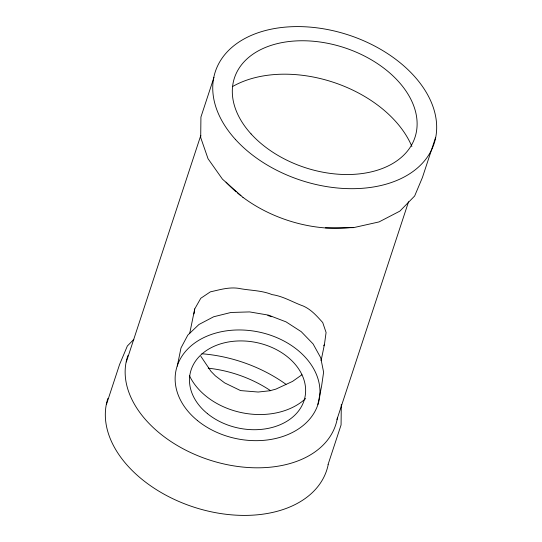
<?xml version="1.0" encoding="UTF-8"?>
<svg xmlns="http://www.w3.org/2000/svg" width="542" height="542" viewBox="0 0 542 542"><rect width="100%" height="100%" fill="white"/><g stroke="black" fill="none" stroke-linecap="round" stroke-linejoin="round"><path stroke-width="0.81" d="M341.297 404.434L341.074 424.948L328.039 464.602M321.094 360.715L324.448 344.36L326.088 332.49L322.72 322.531C316.813 316.081 311.555 309.739 303.208 306.006C292.775 302.3 283.351 296.237 272.091 294.618C261.203 290.16 249.584 290.607 238.345 288.297C228.473 286.955 219.727 289.814 210.377 291.847L200.784 298.269L194.727 308.933L189.693 333.465M193.982 313.933L194.727 308.933M177.275 366.121L181.008 347.896L187.823 335.098L198.968 324.482L213.677 316.765L230.946 312.477L249.611 311.914L268.385 315.105L286 321.846L301.244 331.677L313.08 343.913L320.708 357.727L323.608 372.185L321.575 386.29L317.842 404.508M106.544 404.115L119.586 364.454L127.35 346.006L133.854 339.346M213.961 77.398L200.926 117.052L200.703 137.566L208.04 158.738L222.444 179.138L242.924 197.363M126.306 361.968L200.818 135.358M336.955 419.501L408.56 201.726M435.456 137.885L422.414 177.546L414.65 195.994L399.867 211.129L379.068 221.915L353.682 227.613L350.315 227.654M323.723 345.803L324.448 344.36M301.941 374.766L292.599 381.378L275.885 389.122L269.896 390.748L258.175 392.035L240.54 390.586L224.598 382.862L215.37 375.857L211.021 371.406L200.872 356.331M325.424 227.843L353.682 227.613M305.674 398.506A67.445 50.291 11.6 0 1 242.714 412.868A67.445 50.291 11.6 0 1 189.47 375.735M267.795 315.532A67.445 50.291 11.6 0 1 271.779 316.724M337.409 417.984A109.525 72.716 18.2 0 1 213.318 461.188A109.525 72.716 18.2 0 1 127.926 355.545M208.223 368.187A95.04 63.102 18.2 0 1 270.641 390.728M328.195 464.643A115.155 76.456 18.2 0 1 197.654 508.321A115.155 76.456 18.2 0 1 107.885 398.424M201.861 353.77A115.155 76.456 18.2 0 1 285.993 384.325M351.982 227.403A109.525 72.716 18.2 0 1 242.945 197.322M240.892 195.75A109.525 72.716 18.2 0 1 237.538 193.047M236.231 191.943A109.525 72.716 18.2 0 1 226.048 182.146M232.457 86.612A109.525 72.716 18.2 0 1 411.906 146.536M207.478 413.668A58.617 43.706 11.6 0 0 304.008 400.734A58.617 43.706 11.6 0 0 231.19 341.548A58.617 43.706 11.6 0 0 207.478 413.668M251.075 133.928A95.04 63.102 18.2 0 0 409.881 147.77A95.04 63.102 18.2 0 0 313.174 41.233A95.04 63.102 18.2 0 0 251.075 133.928M235.343 139.335A115.155 76.456 18.2 0 0 427.814 156.401A115.155 76.456 18.2 0 0 310.972 27.195A115.155 76.456 18.2 0 0 235.343 139.335M197.586 420.66A73.082 54.485 11.6 0 0 317.937 404.535A73.082 54.485 11.6 0 0 227.145 330.742A73.082 54.485 11.6 0 0 197.586 420.66"/></g></svg>
